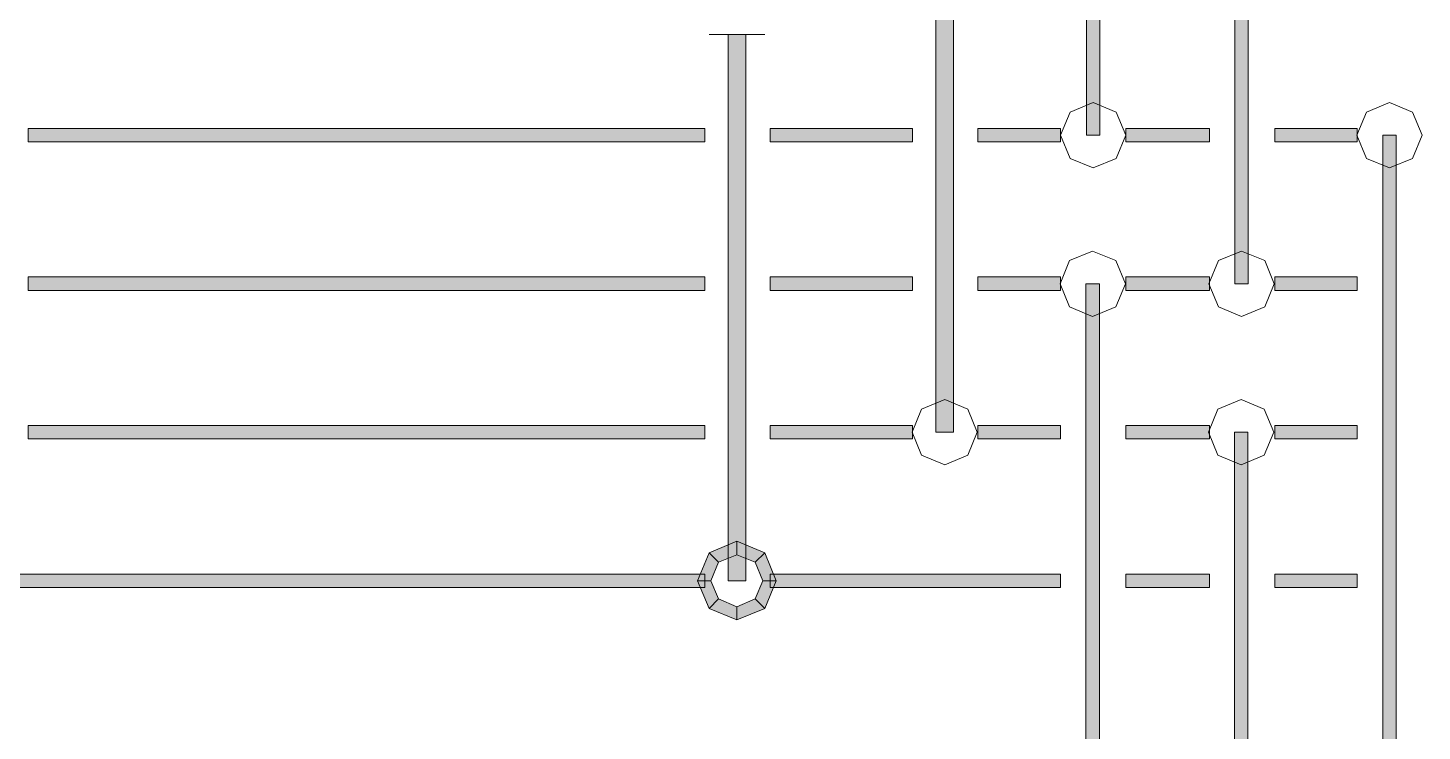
# Model space of a CAD drawing. Header units: millimetres. Extents: x 261 to 114907, y 32 to 1998430.
# Drawn here: x 67905 to 72604, y 1956845 to 1959214 of the extents above; entities that cross this region are included whole.
import ezdxf

# ---------------------------------------------------------------- set-up
doc = ezdxf.new("R2010")
doc.units = ezdxf.units.MM

msp = doc.modelspace()

# ---------------------------------------------------------------- hatches: boundary and pattern name
h = msp.add_hatch(color=0)
h.dxf.hatch_style = 2
h.paths.add_polyline_path([(71517.8, 1958852.2), (71472.6, 1958852.2), (71472.6, 1977070.1), (71517.8, 1977070.1)])
h = msp.add_hatch(color=0)
h.dxf.hatch_style = 2
h.paths.add_polyline_path([(72017.7, 1958351.9), (71972.9, 1958351.9), (71972.9, 1976569.8), (72017.7, 1976569.8)])
h = msp.add_hatch(color=0)
h.dxf.hatch_style = 2
h.paths.add_polyline_path([(70965, 1959608), (71024.9, 1959608), (71024.9, 1957852), (70965, 1957852)])
h = msp.add_hatch(color=0)
h.dxf.hatch_style = 2
h.paths.add_polyline_path([(70264.7, 1959191.3), (70324.6, 1959191.3), (70324.6, 1957351.7), (70264.7, 1957351.7)])
h = msp.add_hatch(color=0)
h.dxf.hatch_style = 2
h.paths.add_polyline_path([(67905.9, 1958829.8), (67905.9, 1958874.6), (70186.3, 1958874.6), (70186.3, 1958829.8)])
h = msp.add_hatch(color=0)
h.dxf.hatch_style = 2
h.paths.add_polyline_path([(70406.5, 1958829.8), (70406.5, 1958874.6), (70886.5, 1958874.6), (70886.5, 1958829.8)])
h = msp.add_hatch(color=0)
h.dxf.hatch_style = 2
h.paths.add_polyline_path([(71106.7, 1958829.8), (71106.7, 1958874.6), (71385.1, 1958874.6), (71385.1, 1958829.8)])
h = msp.add_hatch(color=0)
h.dxf.hatch_style = 2
h.paths.add_polyline_path([(71605.3, 1958829.8), (71605.3, 1958874.6), (71887.1, 1958874.6), (71887.1, 1958829.8)])
h = msp.add_hatch(color=0)
h.dxf.hatch_style = 2
h.paths.add_polyline_path([(72106.9, 1958829.8), (72106.9, 1958874.6), (72385.3, 1958874.6), (72385.3, 1958829.8)])
h = msp.add_hatch(color=0)
h.dxf.hatch_style = 2
h.paths.add_polyline_path([(72516.3, 1954716.6), (72471, 1954716.6), (72471, 1958852.2), (72516.3, 1958852.2)])
h = msp.add_hatch(color=0)
h.dxf.hatch_style = 2
h.paths.add_polyline_path([(67905.9, 1958329.5), (67905.9, 1958374.7), (70186.3, 1958374.7), (70186.3, 1958329.5)])
h = msp.add_hatch(color=0)
h.dxf.hatch_style = 2
h.paths.add_polyline_path([(70406.5, 1958329.5), (70406.5, 1958374.7), (70886.5, 1958374.7), (70886.5, 1958329.5)])
h = msp.add_hatch(color=0)
h.dxf.hatch_style = 2
h.paths.add_polyline_path([(71106.7, 1958329.5), (71106.7, 1958374.7), (71385.1, 1958374.7), (71385.1, 1958329.5)])
h = msp.add_hatch(color=0)
h.dxf.hatch_style = 2
h.paths.add_polyline_path([(71516.1, 1955697), (71470.9, 1955697), (71470.9, 1958351.9), (71516.1, 1958351.9)])
h = msp.add_hatch(color=0)
h.dxf.hatch_style = 2
h.paths.add_polyline_path([(71605.3, 1958329.5), (71605.3, 1958374.7), (71887.1, 1958374.7), (71887.1, 1958329.5)])
h = msp.add_hatch(color=0)
h.dxf.hatch_style = 2
h.paths.add_polyline_path([(72106.9, 1958329.5), (72106.9, 1958374.7), (72385.3, 1958374.7), (72385.3, 1958329.5)])
h = msp.add_hatch(color=0)
h.dxf.hatch_style = 2
h.paths.add_polyline_path([(67905.9, 1957829.6), (67905.9, 1957874.4), (70186.3, 1957874.4), (70186.3, 1957829.6)])
h = msp.add_hatch(color=0)
h.dxf.hatch_style = 2
h.paths.add_polyline_path([(70406.5, 1957829.6), (70406.5, 1957874.4), (70886.5, 1957874.4), (70886.5, 1957829.6)])
h = msp.add_hatch(color=0)
h.dxf.hatch_style = 2
h.paths.add_polyline_path([(71106.7, 1957829.6), (71106.7, 1957874.4), (71385.1, 1957874.4), (71385.1, 1957829.6)])
h = msp.add_hatch(color=0)
h.dxf.hatch_style = 2
h.paths.add_polyline_path([(71605.3, 1957829.6), (71605.3, 1957874.4), (71887.1, 1957874.4), (71887.1, 1957829.6)])
h = msp.add_hatch(color=0)
h.dxf.hatch_style = 2
h.paths.add_polyline_path([(72106.9, 1957829.6), (72106.9, 1957874.4), (72385.3, 1957874.4), (72385.3, 1957829.6)])
h = msp.add_hatch(color=0)
h.dxf.hatch_style = 2
h.paths.add_polyline_path([(72016, 1955196.7), (71971.2, 1955196.7), (71971.2, 1957852), (72016, 1957852)])
h = msp.add_hatch(color=0)
h.dxf.hatch_style = 2
h.paths.add_polyline_path([(70201, 1957445.6), (70162.2, 1957351.7), (70207, 1957351.7), (70232.8, 1957413.8)])
h = msp.add_hatch(color=0)
h.dxf.hatch_style = 2
h.paths.add_polyline_path([(70294.5, 1957484.4), (70201, 1957445.6), (70232.8, 1957413.8), (70294.5, 1957439.2)])
h = msp.add_hatch(color=0)
h.dxf.hatch_style = 2
h.paths.add_polyline_path([(70388.4, 1957445.6), (70294.5, 1957484.4), (70294.5, 1957439.2), (70356.5, 1957413.8)])
h = msp.add_hatch(color=0)
h.dxf.hatch_style = 2
h.paths.add_polyline_path([(70427.2, 1957351.7), (70388.4, 1957445.6), (70356.5, 1957413.8), (70381.9, 1957351.7)])
h = msp.add_hatch(color=0)
h.dxf.hatch_style = 2
h.paths.add_polyline_path([(66704.1, 1957329.3), (66704.1, 1957374.1), (70186.3, 1957374.1), (70186.3, 1957329.3)])
h = msp.add_hatch(color=0)
h.dxf.hatch_style = 2
h.paths.add_polyline_path([(70162.2, 1957351.7), (70201, 1957258.2), (70232.8, 1957290.1), (70207, 1957351.7)])
h = msp.add_hatch(color=0)
h.dxf.hatch_style = 2
h.paths.add_polyline_path([(70388.4, 1957258.2), (70427.2, 1957351.7), (70381.9, 1957351.7), (70356.5, 1957290.1)])
h = msp.add_hatch(color=0)
h.dxf.hatch_style = 2
h.paths.add_polyline_path([(70406.5, 1957329.3), (70406.5, 1957374.1), (71385.1, 1957374.1), (71385.1, 1957329.3)])
h = msp.add_hatch(color=0)
h.dxf.hatch_style = 2
h.paths.add_polyline_path([(71605.3, 1957329.3), (71605.3, 1957374.1), (71887.1, 1957374.1), (71887.1, 1957329.3)])
h = msp.add_hatch(color=0)
h.dxf.hatch_style = 2
h.paths.add_polyline_path([(72106.9, 1957329.3), (72106.9, 1957374.1), (72385.3, 1957374.1), (72385.3, 1957329.3)])
h = msp.add_hatch(color=0)
h.dxf.hatch_style = 2
h.paths.add_polyline_path([(70201, 1957258.2), (70294.5, 1957219.4), (70294.5, 1957264.2), (70232.8, 1957290.1)])
h = msp.add_hatch(color=0)
h.dxf.hatch_style = 2
h.paths.add_polyline_path([(70294.5, 1957219.4), (70388.4, 1957258.2), (70356.5, 1957290.1), (70294.5, 1957264.2)])

# ---------------------------------------------------------------- linework, layer by layer
at = {"color": 0, "lineweight": 0}
for points in [[(71517.8, 1958852.2), (71472.6, 1958852.2), (71472.6, 1977070.1), (71517.8, 1977070.1)], [(72017.7, 1958351.9), (71972.9, 1958351.9), (71972.9, 1976569.8), (72017.7, 1976569.8)], [(70965, 1959608), (71024.9, 1959608), (71024.9, 1957852), (70965, 1957852)], [(70264.7, 1959191.3), (70324.6, 1959191.3), (70324.6, 1957351.7), (70264.7, 1957351.7)], [(71385.1, 1958852.2), (71417.4, 1958929.7), (71495, 1958962), (71573, 1958929.7), (71605.3, 1958852.2), (71573, 1958774.2), (71495, 1958742.3), (71417.4, 1958774.2)], [(72383.6, 1958852.2), (72415.9, 1958929.7), (72493.9, 1958962), (72571.4, 1958929.7), (72603.8, 1958852.2), (72571.4, 1958774.2), (72493.9, 1958742.3), (72415.9, 1958774.2)], [(67905.9, 1958829.8), (67905.9, 1958874.6), (70186.3, 1958874.6), (70186.3, 1958829.8)], [(70406.5, 1958829.8), (70406.5, 1958874.6), (70886.5, 1958874.6), (70886.5, 1958829.8)], [(71106.7, 1958829.8), (71106.7, 1958874.6), (71385.1, 1958874.6), (71385.1, 1958829.8)], [(71605.3, 1958829.8), (71605.3, 1958874.6), (71887.1, 1958874.6), (71887.1, 1958829.8)], [(72106.9, 1958829.8), (72106.9, 1958874.6), (72385.3, 1958874.6), (72385.3, 1958829.8)], [(72516.3, 1954716.6), (72471, 1954716.6), (72471, 1958852.2), (72516.3, 1958852.2)], [(71383.4, 1958351.9), (71415.7, 1958429.9), (71493.3, 1958462.2), (71571.3, 1958429.9), (71603.6, 1958351.9), (71571.3, 1958274.3), (71493.3, 1958242), (71415.7, 1958274.3)], [(71885.4, 1958351.9), (71917.3, 1958429.9), (71995.3, 1958462.2), (72073.3, 1958429.9), (72105.2, 1958351.9), (72073.3, 1958274.3), (71995.3, 1958242), (71917.3, 1958274.3)], [(67905.9, 1958329.5), (67905.9, 1958374.7), (70186.3, 1958374.7), (70186.3, 1958329.5)], [(70406.5, 1958329.5), (70406.5, 1958374.7), (70886.5, 1958374.7), (70886.5, 1958329.5)], [(71106.7, 1958329.5), (71106.7, 1958374.7), (71385.1, 1958374.7), (71385.1, 1958329.5)], [(71516.1, 1955697), (71470.9, 1955697), (71470.9, 1958351.9), (71516.1, 1958351.9)], [(71605.3, 1958329.5), (71605.3, 1958374.7), (71887.1, 1958374.7), (71887.1, 1958329.5)], [(72106.9, 1958329.5), (72106.9, 1958374.7), (72385.3, 1958374.7), (72385.3, 1958329.5)], [(70884.8, 1957852), (70917.1, 1957929.6), (70994.7, 1957961.9), (71072.7, 1957929.6), (71104.6, 1957852), (71072.7, 1957774), (70994.7, 1957741.7), (70917.1, 1957774)], [(71883.7, 1957852), (71915.6, 1957929.6), (71993.6, 1957961.9), (72071.1, 1957929.6), (72103.5, 1957852), (72071.1, 1957774), (71993.6, 1957741.7), (71915.6, 1957774)], [(67905.9, 1957829.6), (67905.9, 1957874.4), (70186.3, 1957874.4), (70186.3, 1957829.6)], [(70406.5, 1957829.6), (70406.5, 1957874.4), (70886.5, 1957874.4), (70886.5, 1957829.6)], [(71106.7, 1957829.6), (71106.7, 1957874.4), (71385.1, 1957874.4), (71385.1, 1957829.6)], [(71605.3, 1957829.6), (71605.3, 1957874.4), (71887.1, 1957874.4), (71887.1, 1957829.6)], [(72106.9, 1957829.6), (72106.9, 1957874.4), (72385.3, 1957874.4), (72385.3, 1957829.6)], [(72016, 1955196.7), (71971.2, 1955196.7), (71971.2, 1957852), (72016, 1957852)], [(70201, 1957445.6), (70162.2, 1957351.7), (70207, 1957351.7), (70232.8, 1957413.8)], [(70294.5, 1957484.4), (70201, 1957445.6), (70232.8, 1957413.8), (70294.5, 1957439.2)], [(70388.4, 1957445.6), (70294.5, 1957484.4), (70294.5, 1957439.2), (70356.5, 1957413.8)], [(70427.2, 1957351.7), (70388.4, 1957445.6), (70356.5, 1957413.8), (70381.9, 1957351.7)], [(66704.1, 1957329.3), (66704.1, 1957374.1), (70186.3, 1957374.1), (70186.3, 1957329.3)], [(70162.2, 1957351.7), (70201, 1957258.2), (70232.8, 1957290.1), (70207, 1957351.7)], [(70388.4, 1957258.2), (70427.2, 1957351.7), (70381.9, 1957351.7), (70356.5, 1957290.1)], [(70406.5, 1957329.3), (70406.5, 1957374.1), (71385.1, 1957374.1), (71385.1, 1957329.3)], [(71605.3, 1957329.3), (71605.3, 1957374.1), (71887.1, 1957374.1), (71887.1, 1957329.3)], [(72106.9, 1957329.3), (72106.9, 1957374.1), (72385.3, 1957374.1), (72385.3, 1957329.3)], [(70201, 1957258.2), (70294.5, 1957219.4), (70294.5, 1957264.2), (70232.8, 1957290.1)], [(70294.5, 1957219.4), (70388.4, 1957258.2), (70356.5, 1957290.1), (70294.5, 1957264.2)]]:
    msp.add_lwpolyline(points, close=True, dxfattribs=at)
msp.add_lwpolyline([(70201, 1959191.3), (70388.4, 1959191.3)], dxfattribs=at)

doc.saveas('drawing.dxf')
